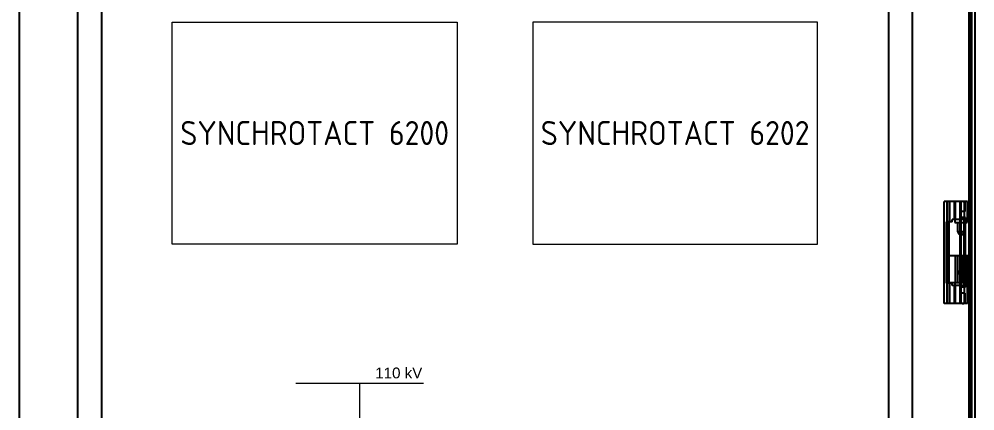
# Model space of a CAD drawing. Header units: millimetres. Extents: x 40929 to 57897, y 13592 to 43737.
# Drawn here: x 47669 to 48464, y 41692 to 42018 of the extents above; entities that cross this region are included whole.
import ezdxf

# ---------------------------------------------------------------- set-up
doc = ezdxf.new("R2010")
doc.units = ezdxf.units.MM
doc.layers.add('! NO PLOT !', color=7, linetype='Continuous', true_color=0xff75dd, plot=False)
doc.layers.add('000-PI-Oprema', color=30, linetype='Continuous', lineweight=5)
doc.layers.add('000-PI-ORMAR', color=2, linetype='Continuous')
doc.layers.add('110kV', color=160, linetype='Continuous')
doc.styles.add('PI0', font='isocpeur.ttf', dxfattribs={"width": 0.9})
doc.styles.get("Standard").update_dxf_attribs({"font": 'arial.ttf'})

# ---------------------------------------------------------------- blocks, each defined once
blk = doc.blocks.new('8806000_2000x800x600')
at = {"layer": '! NO PLOT !'}
for p, q in [((-3770.82, 1831.75), (-3770.82, -8.25)), ((-3075.82, -8.25), (-3075.82, 1831.75)), ((-3750.82, 1826.75), (-3750.82, -3.25)), ((-3095.82, 1826.75), (-3095.82, -3.25)), ((-3049.32, 1183), (-3049.32, 1268)), ((-3029.87, 1268), (-3049.32, 1268)), ((-3046.83, 1251), (-3046.83, 1268)), ((-3046.63, 1183), (-3046.63, 1268)), ((-3044.73, 1251), (-3044.73, 1268)), ((-3040.97, 1268), (-3040.97, 1253)), ((-3040.06, 1253), (-3040.06, 1268)), ((-3035.95, 1183), (-3035.95, 1268)), ((-3035.42, 1253), (-3035.42, 1268)), ((-3035.2, 1183), (-3035.2, 1268)), ((-3032.45, 1266), (-3031.8, 1266)), ((-3032.45, 1185), (-3032.45, 1266)), ((-3031.8, 1259.5), (-3031.8, 1266)), ((-3029.87, 1253), (-3029.87, 1268)), ((-3031.8, 1259.5), (-3035.95, 1259.5)), ((-3032.44, 1191.5), (-3032.44, 1259.5)), ((-3047.56, 1200), (-3047.56, 1251)), ((-3042.64, 1251), (-3047.56, 1251)), ((-3045.1, 1200), (-3045.1, 1251)), ((-3029.87, 1253), (-3042.64, 1253)), ((-3042.64, 1251), (-3042.64, 1253)), ((-3040.52, 1253), (-3040.52, 1250.5)), ((-3040.52, 1250.5), (-3030.32, 1250.5)), ((-3038.37, 1250.5), (-3038.37, 1243.01)), ((-3031.72, 1254.5), (-3035.95, 1254.5)), ((-3032.87, 1196.5), (-3032.87, 1254.5)), ((-3032.47, 1243.01), (-3032.47, 1250.5)), ((-3032.15, 1196.5), (-3032.15, 1254.5)), ((-3031.72, 1196.5), (-3031.72, 1254.5)), ((-3030.32, 1250.5), (-3030.32, 1253)), ((-3038.37, 1243.01), (-3032.47, 1243.01)), ((-3038.37, 1243.01), (-3036.92, 1240.5)), ((-3033.92, 1240.5), (-3032.47, 1243.01)), ((-3036.92, 1240.5), (-3033.92, 1240.5)), ((-3046.12, 1223), (-3046.12, 1200.5)), ((-3046.12, 1223), (-3029.32, 1223)), ((-3040.17, 1223), (-3040.17, 1200.5)), ((-3038.17, 1223), (-3038.17, 1200.5)), ((-3036.49, 1223), (-3036.49, 1200.5)), ((-3036.14, 1223), (-3036.14, 1200.5)), ((-3033.99, 1223), (-3033.99, 1200.5)), ((-3033.64, 1223), (-3033.64, 1200.5)), ((-3033.28, 1223), (-3033.28, 1200.5)), ((-3032.15, 1223), (-3032.15, 1200.5)), ((-3031.4, 1223), (-3031.4, 1200.5)), ((-3031.28, 1200.5), (-3031.28, 1223)), ((-3030.27, 1223), (-3030.27, 1200.5)), ((-3029.52, 1223), (-3029.52, 1200.5)), ((-3036.92, 1210.5), (-3038.37, 1207.99)), ((-3036.92, 1210.5), (-3033.92, 1210.5)), ((-3032.47, 1207.99), (-3033.92, 1210.5)), ((-3038.37, 1207.99), (-3038.37, 1200.5)), ((-3038.37, 1207.99), (-3032.47, 1207.99)), ((-3032.47, 1200.5), (-3032.47, 1207.99)), ((-3042.64, 1200), (-3047.56, 1200)), ((-3046.83, 1183), (-3046.83, 1200)), ((-3046.12, 1200.5), (-3029.32, 1200.5)), ((-3044.73, 1183), (-3044.73, 1200)), ((-3042.64, 1198), (-3042.64, 1200)), ((-3029.87, 1198), (-3042.64, 1198)), ((-3040.97, 1198), (-3040.97, 1183)), ((-3040.52, 1200.5), (-3040.52, 1198)), ((-3040.06, 1183), (-3040.06, 1198)), ((-3031.72, 1196.5), (-3035.95, 1196.5)), ((-3035.42, 1183), (-3035.42, 1198)), ((-3030.32, 1198), (-3030.32, 1200.5)), ((-3029.87, 1183), (-3029.87, 1198)), ((-3031.8, 1191.5), (-3035.95, 1191.5)), ((-3031.8, 1185), (-3031.8, 1191.5)), ((-3029.87, 1183), (-3049.32, 1183)), ((-3032.45, 1185), (-3031.8, 1185))]:
    blk.add_line(p, q, dxfattribs=at)
for centre, start_param, end_param in [((-3034.38, 1266), 4.712389, 6.283185), ((-3033.73, 1266), 4.712389, 6.283185), ((-3034.38, 1185), 3.141593, 4.712389), ((-3033.73, 1185), 3.141593, 4.712389)]:
    blk.add_ellipse(centre, major_axis=(0, 2), ratio=0.965926, start_param=start_param, end_param=end_param, dxfattribs=at)
at = {"layer": '000-PI-ORMAR'}
for p, q in [((-3819.32, 1904), (-3819.32, -80.5)), ((-3028.83, 1904), (-3028.83, -80.5)), ((-3027.33, 1904), (-3027.33, -80.5)), ((-3027.32, -80.5), (-3027.32, 1904)), ((-3026.55, 1883.5), (-3026.55, -67.5)), ((-3023.83, 1883.5), (-3023.83, -67.5))]:
    blk.add_line(p, q, dxfattribs=at)

msp = doc.modelspace()

# ---------------------------------------------------------------- linework, layer by layer
at = {"layer": '000-PI-Oprema', "ltscale": 0.25}
for points in [[(47796.444, 42015.867), (48033.444, 42015.867), (48033.444, 41831.267), (47796.444, 41831.267)], [(48333.444, 42015.867), (48096.444, 42015.867), (48096.444, 41831.267), (48333.444, 41831.267)]]:
    msp.add_lwpolyline(points, close=True, dxfattribs=at)
at = {"layer": '110kV', "lineweight": 9}
for points in [[(47899.214, 41715.555), (48005.513, 41715.555)], [(47952.364, 41715.555), (47952.364, 41644.353)]]:
    msp.add_lwpolyline(points, dxfattribs=at)

# ---------------------------------------------------------------- block references
msp.add_blockref('8806000_2000x800x600', (51488.26, 40598.754))

# ---------------------------------------------------------------- texts
at = {"layer": '! NO PLOT !', "char_height": 20, "width": 237, "attachment_point": 5, "style": 'PI0'}
for s, insert in [('{\\fISOCPEUR|b0|i0|c238|p34;SYNCHROTACT 6200}', (47914.944, 41923.567)), ('{\\fISOCPEUR|b0|i0|c238|p34;SYNCHROTACT 6202}', (48214.944, 41923.567))]:
    msp.add_mtext(s, dxfattribs=dict(at, insert=insert))
at = {"layer": '110kV', "lineweight": 25, "ltscale": 0.25, "insert": (47965.382, 41728.529), "char_height": 9, "attachment_point": 1}
msp.add_mtext_dynamic_manual_height_columns('{\\fArial|b0|i0|c238|p34;110 kV}', width=71.25104, gutter_width=12.5, heights=[0], dxfattribs=at)

doc.saveas('drawing.dxf')
